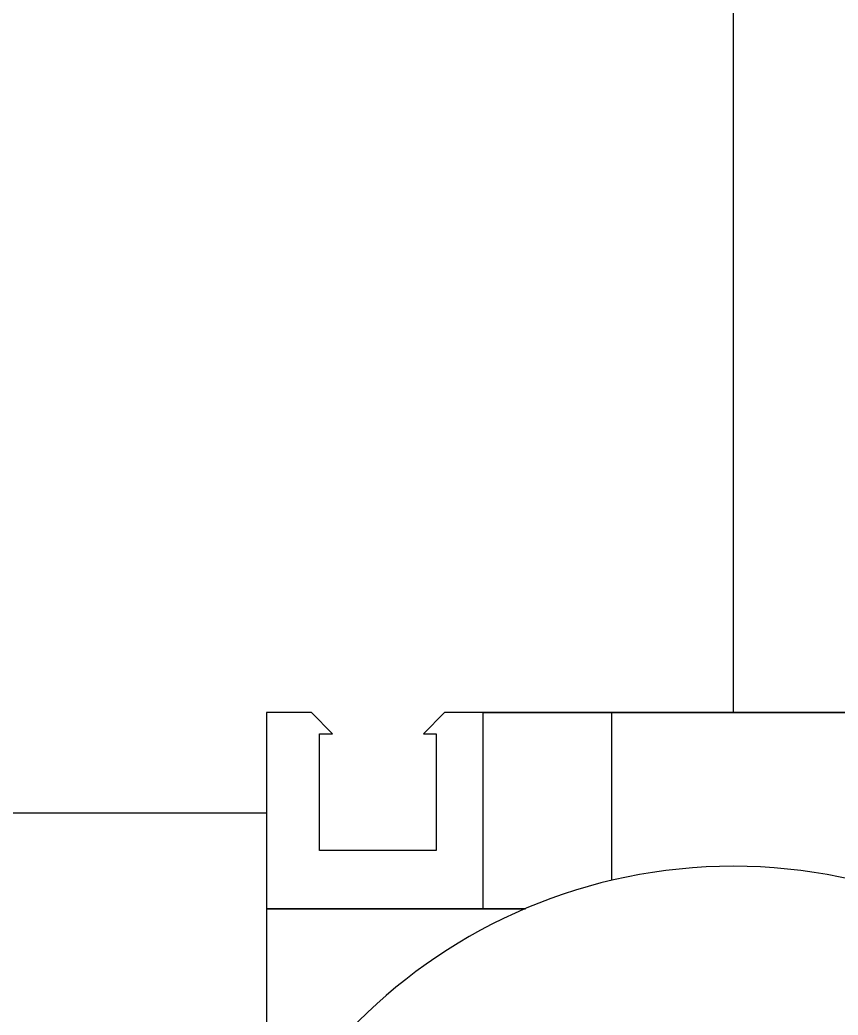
# Model space of a CAD drawing. Header units: millimetres. Extents: x 256 to 2599, y 626 to 1192.
# Drawn here: x 2125.58 to 2129.008, y 667.264 to 671.437 of the extents above; entities that cross this region are included whole.
import ezdxf

# ---------------------------------------------------------------- set-up
doc = ezdxf.new("R2010")
doc.units = ezdxf.units.MM
for name, color, linetype in [('Aria compressa', 140, 'Continuous'), ('MAIN-1', 7, 'Continuous'), ('MAIN-2', 7, 'Continuous')]:
    doc.layers.add(name, color=color, linetype=linetype)
doc.styles.add('PNP_LTYPE', font='txt.shx')
doc.linetypes.add('ISO-GENERAL', pattern='A,5,["/",PNP_LTYPE,S=1.5,R=0,X=0,Y=-0.75],-0.0001', length=5.0001)

msp = doc.modelspace()

# ---------------------------------------------------------------- linework, layer by layer
at = {"layer": 'Aria compressa', "linetype": 'ISO-GENERAL'}
msp.add_line((2128.5691, 677.3957), (2128.5691, 668.5328), dxfattribs=at)
at = {"layer": 'MAIN-1'}
for p, q in [((2126.6134, 668.5328), (2126.6134, 667.7105)), ((2126.6134, 668.1105), (2124.6578, 668.1105)), ((2127.6982, 667.7105), (2126.6134, 667.7105)), ((2126.6134, 667.7105), (2126.6134, 666.7215)), ((2126.6134, 667.7105), (2127.6982, 667.7105))]:
    msp.add_line(p, q, dxfattribs=at)
at = {"layer": 'MAIN-2'}
for p, q in [((2126.6134, 668.5328), (2126.6134, 668.5328)), ((2126.8011, 668.5328), (2126.6134, 668.5328)), ((2126.8011, 668.5328), (2126.8011, 668.5328)), ((2126.89, 668.4439), (2126.8011, 668.5328)), ((2127.3592, 668.5328), (2127.2703, 668.4439)), ((2127.3592, 668.5328), (2127.3592, 668.5328)), ((2127.5202, 668.5328), (2127.3592, 668.5328)), ((2127.5202, 668.5328), (2127.5202, 668.5328)), ((2127.5202, 668.5328), (2127.5202, 668.5328)), ((2129.6181, 668.5328), (2127.5202, 668.5328)), ((2127.5202, 668.5328), (2127.5202, 667.7105)), ((2127.5202, 668.5328), (2129.6181, 668.5328)), ((2127.5202, 668.5328), (2129.6181, 668.5328)), ((2128.0604, 667.8293), (2128.0604, 668.5328)), ((2126.8357, 668.4439), (2126.8357, 668.4439)), ((2126.8357, 667.955), (2126.8357, 668.4439)), ((2126.8357, 668.4439), (2126.89, 668.4439)), ((2126.89, 668.4439), (2126.89, 668.4439)), ((2127.2703, 668.4439), (2127.2703, 668.4439)), ((2127.2703, 668.4439), (2127.3246, 668.4439)), ((2127.3246, 668.4439), (2127.3246, 668.4439)), ((2127.3246, 668.4439), (2127.3246, 667.955)), ((2126.8357, 667.955), (2126.8357, 667.955)), ((2127.3246, 667.955), (2126.8357, 667.955)), ((2127.3246, 667.955), (2127.3246, 667.955)), ((2126.6134, 667.7105), (2126.6134, 667.7105)), ((2126.6134, 667.7105), (2126.6134, 667.7105)), ((2126.6134, 667.7105), (2126.6134, 667.7105)), ((2126.6134, 667.7105), (2126.6134, 667.7105)), ((2127.5202, 667.7105), (2127.5202, 667.7105)), ((2127.5202, 667.7105), (2127.5202, 667.7105)), ((2127.5202, 667.7105), (2127.5202, 667.7105)), ((2127.5202, 667.7105), (2127.5202, 667.7105))]:
    msp.add_line(p, q, dxfattribs=at)
msp.add_arc((2128.5691, 665.6659), 2.2224, 360, 180, dxfattribs=at)

doc.saveas('drawing.dxf')
